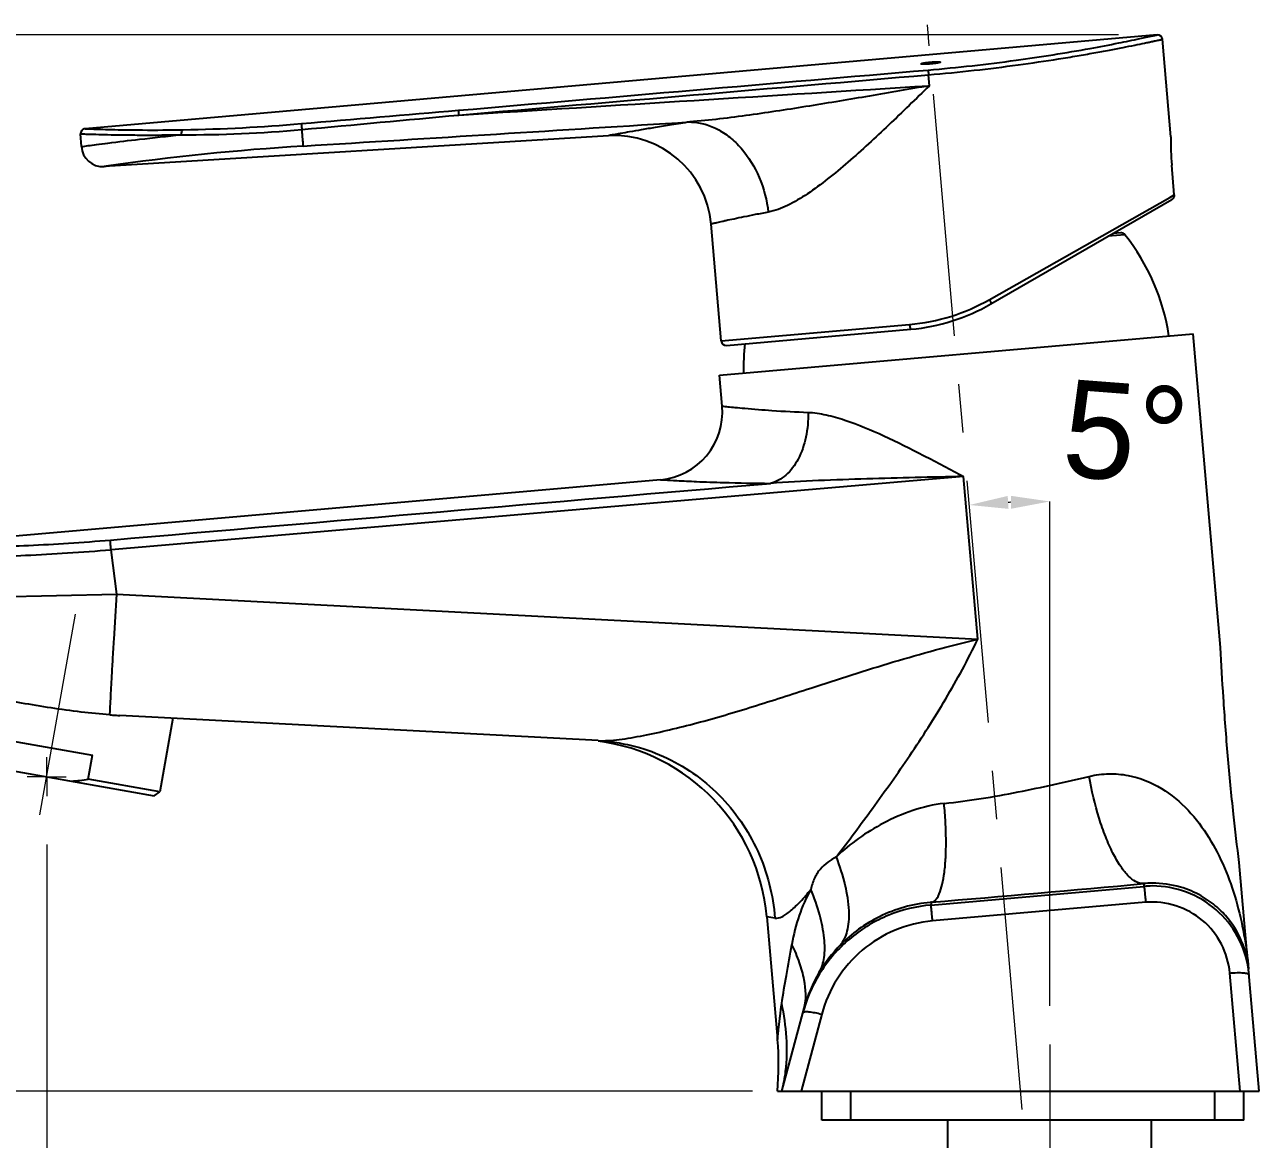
# Model space of a CAD drawing. Extents: x 0 to 790, y 0 to 579.
# Drawn here: x 391.4 to 518.6, y 219.7 to 334.5 of the extents above; entities that cross this region are included whole.
import ezdxf

# ---------------------------------------------------------------- set-up
doc = ezdxf.new("R2010")
doc.units = 0
doc.header["$LTSCALE"] = 10
doc.header["$MEASUREMENT"] = 0
doc.header["$PDMODE"] = 3
doc.header["$PDSIZE"] = -10
for name, pattern in [('ACAD_ISO04W100', [30.5, 24, -3, 0.5, -3]), ('CENTER', [2, 1.25, -0.25, 0.25, -0.25]), ('CENTER2', [28.575000000000003, 19.05, -3.175, 3.175, -3.175])]:
    doc.linetypes.add(name, pattern=pattern)
doc.layers.get('0').update_dxf_attribs({"linetype": 'CONTINUOUS'})
doc.layers.get('DEFPOINTS').update_dxf_attribs({"linetype": 'CONTINUOUS'})
doc.layers.add('BODY', color=7, linetype='CONTINUOUS')
doc.layers.add('DEF_LAYER_ASSEM_MEMBER', color=7, linetype='CONTINUOUS')
doc.layers.add('Cneter', color=1, linetype='CENTER2', lineweight=13)
doc.styles.add('Daelim Dimension', font='')
doc.styles.get('Daelim Dimension').set_extended_font_data('나눔고딕')
doc.dimstyles.new('DEFAULT', dxfattribs={"dimscale": 2, "dimtxt": 2, "dimasz": 2, "dimexe": 0, "dimexo": 2, "dimgap": 1, "dimtad": 1, "dimdec": 0, "dimzin": 9, "dimdsep": 46, "dimtxsty": 'Daelim Dimension', "dimcen": 0.5, "dimclrd": 5, "dimclre": 5, "dimclrt": 256, "dimadec": 1, "dimazin": 0, "dimtfac": 1, "dimtdec": 0, "dimtix": 1, "dimtmove": 0, "dimatfit": 3, "dimfxl": 1, "dimtolj": 1, "dimtzin": 1, "dimlwd": 9, "dimlwe": 9, "dimarcsym": 0})

# ---------------------------------------------------------------- blocks, each defined once
blk = doc.blocks.new('*D1')
at = {"color": 5, "lineweight": 9, "ltscale": 0.5, "transparency": 16777216}
for p, q in [((393.6542930603027, 250.0464243302931), (393.6542930603027, 139.1994890092159)), ((497.0245475769043, 172.4462732682814), (497.0245475769043, 139.1994890092159)), ((493.0245475769043, 139.1994890092159), (397.6542930603027, 139.1994890092159))]:
    blk.add_line(p, q, dxfattribs=at)
at = {"color": 5, "ltscale": 0.5, "transparency": 16777216}
for points in [[(397.6542930603027, 139.8661556758826), (397.6542930603027, 138.5328223425493), (393.6542930603027, 139.1994890092159)], [(493.0245475769043, 139.8661556758826), (493.0245475769043, 138.5328223425493), (497.0245475769043, 139.1994890092159)]]:
    blk.add_solid(points, dxfattribs=at)
at = {"layer": 'DEFPOINTS', "color": 0, "ltscale": 0.5, "transparency": 16777216}
for p in [(393.6542930603027, 254.0464243302931), (497.0245475769043, 176.4462732682814), (393.6542930603027, 139.1994890092159)]:
    blk.add_point(p, dxfattribs=at)
at = {"color": 7, "ltscale": 0.5, "transparency": 16777216, "insert": (445.3394203186034, 152.100776562864), "char_height": 10, "attachment_point": 2, "style": 'Daelim Dimension'}
blk.add_mtext('\\A1;103', dxfattribs=at)
blk = doc.blocks.new('*D2')
at = {"color": 5, "lineweight": 9, "ltscale": 0.5, "transparency": 16777216}
for p, q in [((504.0920257564255, 333.4865003574919), (338.8556785583496, 333.4865003574919)), ((338.8556785583496, 228.6462702165237), (338.8556785583496, 329.4865003574919)), ((466.3927268981936, 224.6462702165237), (338.8556785583496, 224.6462702165237))]:
    blk.add_line(p, q, dxfattribs=at)
at = {"color": 5, "ltscale": 0.5, "transparency": 16777216}
for points in [[(338.1890118916829, 329.4865003574919), (339.5223452250163, 329.4865003574919), (338.8556785583496, 333.4865003574919)], [(338.1890118916829, 228.6462702165237), (339.5223452250163, 228.6462702165237), (338.8556785583496, 224.6462702165237)]]:
    blk.add_solid(points, dxfattribs=at)
at = {"layer": 'DEFPOINTS', "color": 0, "ltscale": 0.5, "transparency": 16777216}
for p in [(338.8556785583496, 333.4865003574919), (508.0920257564255, 333.4865003574919), (470.3927268981936, 224.6462702165237)]:
    blk.add_point(p, dxfattribs=at)
at = {"color": 7, "ltscale": 0.5, "transparency": 16777216, "insert": (325.9686971563467, 278.0423044572462), "char_height": 10, "attachment_point": 2, "rotation": 90, "style": 'Daelim Dimension'}
blk.add_mtext('\\A1;109', dxfattribs=at)
blk = doc.blocks.new('*D3')
at = {"color": 5, "lineweight": 9, "ltscale": 0.5, "transparency": 16777216}
for p, q in [((386.6542701721194, 257.0464472184768), (362.9898071289062, 257.0464472184768)), ((362.9898071289062, 228.6462702165237), (362.9898071289062, 253.0464472184768)), ((466.3927268981936, 224.6462702165237), (362.9898071289062, 224.6462702165237))]:
    blk.add_line(p, q, dxfattribs=at)
at = {"color": 5, "ltscale": 0.5, "transparency": 16777216}
for points in [[(362.3231404622396, 253.0464472184768), (363.6564737955729, 253.0464472184768), (362.9898071289062, 257.0464472184768)], [(362.3231404622396, 228.6462702165237), (363.6564737955729, 228.6462702165237), (362.9898071289062, 224.6462702165237)]]:
    blk.add_solid(points, dxfattribs=at)
at = {"layer": 'DEFPOINTS', "color": 0, "ltscale": 0.5, "transparency": 16777216}
for p in [(362.9898071289062, 257.0464472184768), (390.6542701721194, 257.0464472184768), (470.3927268981936, 224.6462702165237)]:
    blk.add_point(p, dxfattribs=at)
at = {"color": 7, "ltscale": 0.5, "transparency": 16777216, "insert": (350.0885195752581, 240.8463587175002), "char_height": 10, "attachment_point": 2, "rotation": 90, "style": 'Daelim Dimension'}
blk.add_mtext('\\A1;32', dxfattribs=at)
blk = doc.blocks.new('*D7')
at = {"color": 5, "lineweight": 9, "ltscale": 0.5, "transparency": 16777216}
for p, q in [((390.2902661321691, 237.9681171953121), (373.1903656565568, 140.9898523007341)), ((393.6542930603028, 237.6737970719924), (393.654293060303, 139.199489009216))]:
    blk.add_line(p, q, dxfattribs=at)
for start, end in [(256.1125375357058, 258.0551454248601), (259.9999909281046, 261.942598817259), (261.944836431349, 268.0551544967557), (268.0573921108457, 270.0000000000001), (271.9448455032446, 273.887453392399)]:
    blk.add_arc((393.6542930603028, 257.0464442893396), 117.8469552801236, start, end, dxfattribs=at)
at = {"color": 5, "ltscale": 0.5, "transparency": 16777216}
for points in [[(369.3903812475036, 142.4056781852963), (369.1365990367836, 141.0967196804919), (373.1903656565568, 140.9898523007341)], [(397.6650310873123, 138.600803012097), (397.6424028687018, 139.9339443179984), (393.654293060303, 139.199489009216)]]:
    blk.add_solid(points, dxfattribs=at)
at = {"layer": 'DEFPOINTS', "color": 0, "ltscale": 0.5, "transparency": 16777216}
for p in [(393.6542930603028, 254.0464243302931), (392.7860527038574, 252.1224130998244), (390.9848594665527, 241.907348097383), (393.6542930603028, 241.6737970719923), (386.8020957986985, 139.3988677674091)]:
    blk.add_point(p, dxfattribs=at)
at = {"color": 7, "ltscale": 0.5, "transparency": 16777216, "insert": (361.4740105591508, 157.0662143220057), "char_height": 10, "attachment_point": 2, "rotation": 342.1583743082208, "style": 'Daelim Dimension'}
blk.add_mtext('\\A1;10°', dxfattribs=at)
blk = doc.blocks.new('*D4')
at = {"color": 5, "lineweight": 9, "ltscale": 0.5, "transparency": 16777216}
blk.add_line((497.0245475769044, 233.4462732682814), (497.0245475769045, 285.4092233049405), dxfattribs=at)
blk.add_arc((497.0245475769043, 190.3561786424859), 95.05304466245462, 92.41128553900758, 92.58871637014632, dxfattribs=at)
at = {"color": 5, "ltscale": 0.5, "transparency": 16777216}
for points in [[(492.7754747765786, 284.6470148309397), (492.6872405566558, 285.9774254819089), (488.7401257137095, 285.0475174966557)], [(493.0114058570557, 285.9915788499937), (493.0394603678411, 284.658540695175), (497.0245475769045, 285.4092233049405)]]:
    blk.add_solid(points, dxfattribs=at)
at = {"layer": 'DEFPOINTS', "color": 0, "ltscale": 0.5, "transparency": 16777216}
for p in [(484.4103965759277, 334.5365290055861), (491.4977024496487, 285.2484084747642), (497.0245475769044, 229.4462732682813), (494.1883277893066, 222.774306715547), (497.0245475769043, 177.4462732682814)]:
    blk.add_point(p, dxfattribs=at)
at = {"color": 7, "ltscale": 0.5, "transparency": 16777216, "insert": (504.856784452633, 292.4956345538335), "char_height": 10, "attachment_point": 5, "rotation": 355.6150379826749, "style": 'Daelim Dimension'}
blk.add_mtext('\\A1;5%%D', dxfattribs=at)
blk = doc.blocks.new('*D6')
at = {"color": 5, "lineweight": 9, "ltscale": 0.5, "transparency": 16777216}
for p, q in [((334.8556785583498, 224.6462702165237), (338.8556785583498, 224.6462702165237)), ((338.8556785583498, 184.4462732682814), (338.8556785583498, 220.6462702165237)), ((483.5245475769045, 180.4462732682815), (338.8556785583498, 180.4462732682814))]:
    blk.add_line(p, q, dxfattribs=at)
at = {"color": 5, "ltscale": 0.5, "transparency": 16777216}
for points in [[(338.1890118916831, 220.6462702165237), (339.5223452250165, 220.6462702165237), (338.8556785583498, 224.6462702165237)], [(338.1890118916831, 184.4462732682814), (339.5223452250165, 184.4462732682814), (338.8556785583498, 180.4462732682814)]]:
    blk.add_solid(points, dxfattribs=at)
at = {"layer": 'DEFPOINTS', "color": 0, "ltscale": 0.5, "transparency": 16777216}
for p in [(338.8556785583498, 224.6462702165237), (338.8556785583498, 224.6462702165237), (487.5245475769045, 180.4462732682815)]:
    blk.add_point(p, dxfattribs=at)
at = {"color": 7, "ltscale": 0.5, "transparency": 16777216, "insert": (331.5194839946874, 202.5462717424024), "char_height": 10, "attachment_point": 5, "rotation": 90, "style": 'Daelim Dimension'}
blk.add_mtext('\\A1;44', dxfattribs=at)

msp = doc.modelspace()

# ---------------------------------------------------------------- linework, layer by layer
at = {"layer": 'BODY', "color": 1, "linetype": 'ACAD_ISO04W100', "lineweight": 5}
for p, q in [((392.9597015380859, 253.1072153459181), (396.6063117980957, 273.7881769548048)), ((393.6542930603027, 257.0464472184767), (393.6542930603027, 259.0464701066603)), ((393.6542930603027, 257.0464472184767), (391.6542701721191, 257.0464472184767)), ((393.6542930603027, 257.0464472184767), (393.6542930603027, 255.0464243302931)), ((393.6542930603027, 257.0464472184767), (395.6543159484863, 257.0464472184767))]:
    msp.add_line(p, q, dxfattribs=at)
at = {"layer": 'Cneter', "linetype": 'CENTER', "ltscale": 2}
for p, q in [((494.1883277893066, 222.774306715547), (484.4103965759277, 334.5365290055861)), ((497.0245475769043, 229.4462732682814), (497.0245475769043, 177.4462732682814))]:
    msp.add_line(p, q, dxfattribs=at)
at = {"layer": 'DEF_LAYER_ASSEM_MEMBER', "color": 7, "linetype": 'Continuous'}
for p, q in [((508.0920295715332, 333.4865030656447), (397.6086769104004, 323.8204645524611)), ((509.5139770507812, 322.9704203019728), (508.6337051391602, 333.0319818864455)), ((397.2305221557617, 321.9816202531447), (397.1504173278809, 323.2913202653517)), ((451.5440711975098, 323.0975946794142), (399.5842094421387, 319.9195932756056)), ((509.8591461181641, 317.0074381242384), (509.5915451049805, 320.0661310563673)), ((490.9616813659668, 305.761840284883), (509.607593536377, 316.5270685563673)), ((463.169563293457, 301.9512552629103), (462.1165046691895, 313.9878076921095)), ((504.3389434814453, 313.0817560563673), (503.5153388977051, 313.0096964250197)), ((463.711238861084, 301.4967340837111), (482.7047920227051, 303.15845435959)), ((462.9765129089355, 298.4209970841994), (511.7900505065918, 302.6916269670119)), ((514.6187019348145, 270.3600229631056), (511.7900505065918, 302.6916269670119)), ((463.2554092407227, 295.2331690202345), (462.9765129089355, 298.4209970841994)), ((456.8921394348145, 287.6497187028517), (378.1919898986816, 280.7643503556837)), ((400.8753471374512, 275.8705744157423), (400.2850685119629, 280.4421762834181)), ((450.4960975646973, 260.7686304460158), (401.189640045166, 263.352675856172)), ((406.6470832824707, 263.06665748459), (405.3126106262207, 255.4984888444533)), ((389.9785232543945, 260.7408670793166), (398.3719520568848, 259.260878981172)), ((382.5752067565918, 258.9999918351759), (404.7333793640137, 255.0929026017775)), ((397.9378318786621, 256.7988581071486), (398.3719520568848, 259.260878981172)), ((405.3126106262207, 255.4984888444533), (397.9378318786621, 256.7988581071486)), ((404.7333793640137, 255.0929026017775), (405.3126106262207, 255.4984888444533)), ((518.6181373596191, 224.6462702165236), (516.5563468933105, 248.21265357834)), ((484.7724723815918, 243.8259195695509), (506.7335777282715, 245.7502436051955)), ((467.8585929870605, 242.6185373674025), (468.966064453125, 229.960082472383)), ((469.4152336120605, 224.6462702165236), (471.702938079834, 233.1841043840041)), ((468.9584922790527, 224.6462702165236), (518.6181373596191, 224.6462702165236)), ((473.5245475769043, 221.6462702165236), (473.5245475769043, 224.6462702165236)), ((517.0245475769043, 221.6462702165236), (517.0245475769043, 224.6462702165236)), ((517.0245475769043, 221.6462702165236), (473.5245475769043, 221.6462702165236)), ((486.5245475769043, 201.6462702165236), (486.5245475769043, 221.6462702165236)), ((507.5245475769043, 201.6462702165236), (507.5245475769043, 221.6462702165236))]:
    msp.add_line(p, q, dxfattribs=at)
at = {"layer": 'DEF_LAYER_ASSEM_MEMBER', "color": 9, "linetype": 'Continuous'}
for p, q in [((484.6241035461426, 328.2490839372267), (484.5258369445801, 329.3722757707228)), ((399.5608444213867, 319.9181665788283), (399.7700691223145, 319.948134840547)), ((509.3896026611328, 316.741332472383), (509.8591461181641, 317.0074381242384)), ((490.7923736572266, 306.20191139084), (509.3896026611328, 316.741332472383)), ((504.7743263244629, 312.8942789445509), (503.054874420166, 312.7438501725783)), ((463.169563293457, 301.9512552629103), (482.5672340393066, 303.648330153047)), ((488.1396827697754, 287.9857477555861), (400.2850685119629, 280.4421762834181)), ((489.6072196960449, 271.2117380509962), (488.1396827697754, 287.9857477555861)), ((388.2173652648926, 275.5929331193556), (400.8753471374512, 275.8705744157423)), ((400.8753471374512, 275.8705744157423), (489.6072196960449, 271.2117380509962)), ((506.7090339660645, 246.0307917008986), (506.7335777282715, 245.7502436051955)), ((506.9676399230957, 245.7004923234572), (506.9820671081543, 245.7683634172072)), ((484.8489952087402, 244.1115183244337), (484.7724723815918, 243.8259195695509)), ((506.907886505127, 244.1052240739455), (484.9467735290527, 242.1809000383009)), ((468.7007865905762, 242.4803232560744), (467.8585929870605, 242.618544996797)), ((516.6408805847168, 224.6462702165236), (515.5756912231445, 236.8214411149611)), ((473.518367767334, 232.5792688737502), (471.3927268981934, 224.6462702165236)), ((476.5245475769043, 221.6462702165236), (476.5245475769043, 224.6462702165236)), ((514.0245475769043, 221.6462702165236), (514.0245475769043, 224.6462702165236))]:
    msp.add_line(p, q, dxfattribs=at)
at = {"layer": 'DEF_LAYER_ASSEM_MEMBER', "color": 7, "linetype": 'Continuous'}
msp.add_lwpolyline([(397.6058959960938, 323.8202204118361), (397.5252304077148, 323.8064417253127), (397.3843955993652, 323.7460703263869), (397.2594184875488, 323.6349481950392), (397.1721534729004, 323.4710001359572), (397.1504058837891, 323.2915949235548)], dxfattribs=at)
for centre, radius, start, end in [((508.1356010437012, 332.988402784883), 0.4999999975, 5.000149296704554, 94.9997027781996), ((399.4265365600586, 322.1140665422072), 2.1999999875, 183.5001078587792, 273.5001076087853), ((452.1545600891113, 313.1162485490431), 9.9999990025, 5.000149296704554, 93.50010760878523), ((533.5994758605957, 322.1605142961134), 24.0991110668, 178.0740710182471, 184.9856645284121), ((504.3825187683105, 312.5836557756056), 0.5, 38.40722656343392, 95.00014156076847), ((487.501880645752, 299.200690687715), 22.042045374, 8.53947610481483, 38.40722656343392), ((480.9616813659668, 323.0823511491408), 20, 275.0001415607684, 299.9999793482349), ((463.6676597595215, 301.9948343644728), 0.5, 185.0001492967045, 275.0001415607684), ((487.501880645752, 299.200690687715), 22.042045374, 173.5654582119283, 181.4606155918264), ((456.2819938659668, 294.6231302629103), 7.000063444199999, 275.0005803311464, 4.999694829027415), ((447.9348411560059, 240.8754343400587), 19.9998584816, 4.999694829027415, 82.66853770037433), ((507.6057662963867, 235.7859262834181), 10.0024131079, 90.00393418896493, 95.00233545911742), ((507.5909614562988, 235.7747873674025), 10.0152965745, 5.004523098391703, 8.302610833067384), ((486.0878639221191, 228.8634333024611), 15.0130423733, 163.2903882158648, 164.9977056002685), ((439.0219078063965, 227.3455423722853), 30.058081312, 354.84977755096, 4.990057308898895)]:
    msp.add_arc(centre, radius, start, end, dxfattribs=at)
at = {"layer": 'DEF_LAYER_ASSEM_MEMBER', "color": 9, "linetype": 'Continuous'}
for centre, radius, start, end in [((408.2024269104004, 451.2045206437697), 128.0090593387, 269.6852633001751, 275.260842628544), ((404.5760536193848, 502.6488565812697), 178.967054326, 271.0102646463572, 274.9106319611857), ((436.1138725280762, 65.5021814714064), 257.0284261898, 93.57806579959377, 98.12905133182116), ((480.8066902160645, 323.84253639084), 20.2708012342, 274.9825895700008, 299.5125915857267), ((469.8651008605957, 507.1587137590041), 219.8896359256, 268.3119887537537, 269.5777265618586), ((119.3562049865723, 4532.428115309297), 4303.8638764001, 274.8715849064069, 275.1638353290355), ((507.6571884155273, 235.9374536882033), 10.1377719245, 90.4362620581614, 95.36664637082795), ((486.1113624572754, 229.0915979753127), 15.0728731524, 94.8040258991217, 95.22791986429448), ((485.9972648620605, 229.3241648088087), 14.8099707929, 135.5457826977886, 149.2343904569552), ((485.9229431152344, 229.3701166520705), 14.7226013148, 149.2399584285262, 164.9859421464261)]:
    msp.add_arc(centre, radius, start, end, dxfattribs=at)
for points, start_tangent, end_tangent in [([(484.4895896911621, 329.8666910539259), (493.5462493896484, 330.8767465959181), (501.1993064880371, 332.0978083024611), (504.1263771057129, 332.6540979753127), (506.3005485534668, 333.099257887422), (507.6396446228027, 333.3869776139845), (508.0920295715332, 333.4865030656447)], (0.9963539626221298, 0.08531577326133676), (0.9739791013619371, 0.2266378390961973)), ([(484.5258369445801, 329.3722757707228), (489.2370185852051, 329.8364557633986), (493.764404296875, 330.3970865617384), (497.9318618774414, 331.0127558122267), (499.830249786377, 331.3249201188673), (501.5807914733887, 331.6303705583205), (503.1670570373535, 331.9217371354689), (504.5741310119629, 332.191787184297), (505.7887229919434, 332.4336618791212), (506.7991714477539, 332.6410745988478), (507.224681854248, 332.7300943742384), (507.5956344604492, 332.8085169206252), (507.9111175537109, 332.8758005509962), (508.1703491210938, 332.9315027604689), (508.3726692199707, 332.975234449922), (508.5175552368164, 333.0066828141798), (508.5683326721191, 333.0177301774611), (508.6046333312988, 333.02564185959), (508.6337051391602, 333.0319818864455)], (0.9963501492050741, 0.08536029626838638), (0.8297524637887465, 0.5581315694677245)), ([(436.0737953186035, 325.7197260270705), (484.4895896911621, 329.8666910539259)], (0.9963495067371567, 0.08536779500856673), (0.996354139061306, 0.08531371270437126)), ([(484.4895896911621, 329.8666910539259), (484.499439239502, 329.7008585343947), (484.5258369445801, 329.3722757707228)], (-0.01990705575180758, -0.99980183493095), (0.0853192500663847, -0.9963536649042396)), ([(436.1100654602051, 325.2250589738478), (484.5258369445801, 329.3722757707228)], (0.9963490811583053, 0.08537276190331958), (0.9963537008878806, 0.0853188298502979)), ([(436.1100654602051, 325.2250589738478), (484.6241035461426, 328.2490839372267)], (0.9980640935706931, 0.06219377078864797), (0.9980617838215473, 0.06223082576144278)), ([(484.6241035461426, 328.2490839372267), (478.436408996582, 327.182982863008), (472.2537956237793, 326.1539148698439), (466.0805740356445, 325.2188181291212), (463.0008506774902, 324.8215708146681), (459.9308738708496, 324.5138010392775)], (-0.9853442492578642, -0.1705775789910741), (-0.99688847591969, -0.07882491090079272)), ([(484.6241035461426, 328.2490839372267), (480.4212455749512, 324.2008661637892), (476.224308013916, 320.3712534318556), (474.1303291320801, 318.6369928727736), (472.0473670959473, 317.1123041520705), (469.9941520690918, 315.912475050508), (468.016788482666, 315.2212671647658)], (-0.7176859444876017, -0.6963669184308939), (-0.9830524247234812, -0.1833246580394584)), ([(419.8963661193848, 324.3387522111525), (436.0737953186035, 325.7197260270705)], (0.9964025728207893, 0.08474616732402729), (0.9963495033283541, 0.08536783479357012)), ([(419.9396171569824, 323.7346948991408), (436.1100654602051, 325.2250589738478)], (0.9958159991999003, 0.09138104692716241), (0.99574251663379, 0.09217830855361997)), ([(420.073371887207, 322.0296015153517), (459.9308738708496, 324.5138010392775)], (0.9980642618885999, 0.06219106962229182), (0.9980623488380578, 0.06222176332971747)), ([(436.0737953186035, 325.7197260270705), (436.0835914611816, 325.5543589006056), (436.1100654602051, 325.2250589738478)], (-0.02302048802965767, -0.9997349934512028), (0.08537310959139034, -0.9963490513663856)), ([(459.9308738708496, 324.5138010392775), (458.0464859008789, 324.2179560075392), (456.3745765686035, 323.9446253190627), (454.9306831359863, 323.7003549943556), (453.7287101745605, 323.4912104020705), (452.7806053161621, 323.3225244889845), (452.4049034118652, 323.254775465547), (452.0961112976074, 323.1987070451369), (451.8550910949707, 323.1547006974806), (451.6824493408203, 323.1230463395705), (451.5787010192871, 323.1039728532423), (451.5440711975098, 323.0975946794142)], (-0.9884139735971615, -0.1517821359642491), (-0.9982130174363975, 0.0597559354417849)), ([(459.9308738708496, 324.5138010392775), (461.3440208435059, 324.3240427384962), (462.7294006347656, 323.7940058122267), (464.0381126403809, 322.9421839128127), (465.224925994873, 321.7983011613478), (467.072566986084, 318.8027338395705), (468.016788482666, 315.2212671647658)], (0.9999325210311262, -0.01161694384665891), (0.1169808736277701, -0.9931341677765818)), ([(397.1504020690918, 323.2915949235548), (397.1943702697754, 323.2900080094923), (397.326099395752, 323.2853159318556), (397.5450477600098, 323.2777170549025), (397.8503608703613, 323.2675318132033), (398.2408103942871, 323.2552179704298), (398.7148399353027, 323.2413248429884), (399.9059028625488, 323.2116007218947), (401.404972076416, 323.1847299943556), (403.18896484375, 323.1681284318556), (405.2306251525879, 323.1697229753127), (407.4990272521973, 323.1973947892775)], (0.9757868465094751, -0.2187236388209884), (0.9998338339175871, 0.01822922251932384)), ([(397.230640411377, 321.9797586808791), (397.9232215881348, 322.0725550065627), (398.7790794372559, 322.1850962052931), (399.9590339660645, 322.3363870988478), (403.2156867980957, 322.73071998459), (407.4990272521973, 323.1973947892775)], (0.9929847259789925, 0.1182426909894444), (0.994832162518952, 0.101533090260593)), ([(397.6058921813965, 323.8202204118361), (397.7775993347168, 323.8136591325392), (397.9915657043457, 323.8057016740431), (398.2899475097656, 323.7950281510939), (399.1349449157715, 323.7674250016798), (400.2994995117188, 323.7357782731642), (401.7657356262207, 323.7064813981642), (403.5113906860352, 323.687018812715), (407.7316703796387, 323.7096247087111)], (0.9955845092455059, -0.09386951022768339), (0.9998539966100879, 0.01708758212371069)), ([(407.7316703796387, 323.7096247087111), (407.559871673584, 323.5366358171095), (407.4990234375, 323.1973947892775)], (-0.9706459001815481, -0.2405130692098714), (0.03066432725062321, -0.9995297389444032)), ([(419.8963661193848, 324.3387522111525), (419.8984031677246, 324.270873488008), (419.9074859619141, 324.1301569352736), (419.9396171569824, 323.7346948991408)], (-0.06430912860171613, -0.9979300255922195), (0.08900918317545597, -0.996030805402342)), ([(419.9396171569824, 323.7346948991408), (419.9833335876465, 323.0908731828322), (420.0226669311523, 322.5596079240431), (420.0537147521973, 322.1936487565627), (420.073371887207, 322.0296015153517)], (0.06531349205902848, -0.9978647943258923), (0.2301174204961091, -0.9731628706358546)), ([(468.016788482666, 315.2212671647658), (466.6797370910645, 314.9651865373244), (465.4987373352051, 314.7275766740431), (464.4829788208008, 314.5146402726759), (463.6404609680176, 314.3320078263869), (463.286319732666, 314.2536157975783), (462.9779014587402, 314.1845545182814), (462.7158470153809, 314.1253046403517), (462.5006828308105, 314.0762628923048), (462.3328742980957, 314.0377649675002), (462.2127456665039, 314.0100702653517), (462.1706581115723, 314.0003427873244), (462.1405792236328, 313.9933847795119), (462.1225242614746, 313.9892038713087), (462.1165046691895, 313.9878076921095)], (-0.9830679778479542, -0.1832412369799286), (-0.7563259375760044, -0.654194983280809)), ([(490.7923736572266, 306.20191139084), (490.8765144348145, 306.0422281633009), (490.9379234313965, 305.9034342179884), (490.9675636291504, 305.8055643449416), (490.9616813659668, 305.761840284883)], (0.4912279054469731, -0.871031081483422), (-0.8660162512660224, -0.5000158522918503)), ([(482.5672340393066, 303.648330153047), (482.5910606384277, 303.4585947404494), (482.6255722045898, 303.2984842668166), (482.6655540466309, 303.1933130632033), (482.7047920227051, 303.15845435959)], (0.08715576982182184, -0.9961946957230629), (0.9961946980962554, 0.08715574269611026)), ([(463.2554092407227, 295.2331690202345), (463.8478698730469, 295.1717371354689), (464.5805397033691, 295.0994333634962), (465.5921363830566, 295.0062326799025), (468.3946113586426, 294.7886042008986), (472.1157493591309, 294.5927042375197)], (0.9916516013472982, -0.128946118768032), (0.9992690406701251, -0.0382280572120529)), ([(472.1157913208008, 294.5926966081252), (471.887264251709, 292.0365290055861), (471.0828056335449, 289.7742456803908), (469.8113059997559, 288.1118692765822), (468.2448081970215, 287.2750543962111)], (0.02964347276806632, -0.9995605356966876), (-0.9749153020254236, -0.2225761754471421)), ([(472.1157493591309, 294.5927042375197), (473.9744148254395, 294.3395075212111), (475.917667388916, 293.7960962663283), (479.9302177429199, 292.1725611100783), (484.0194244384766, 290.1588663468947), (488.1396827697754, 287.9857477555861)], (0.9992694700235145, -0.03821683240307278), (0.88270345890222, -0.4699304242566731)), ([(456.8921394348145, 287.6497187028517), (457.316463470459, 287.6252741227736), (458.5744781494141, 287.5576090226759), (460.6220588684082, 287.4628061662306), (463.3882865905762, 287.3644861589064)], (0.9991940609629221, -0.04014011131554804), (0.999567046570047, -0.02942311015568444)), ([(488.1397590637207, 287.9848932633986), (483.1547317504883, 287.8694223771681), (478.1737251281738, 287.7344660173048), (473.2007293701172, 287.5541452775587), (468.2448463439941, 287.274779738008)], (-0.9997828359975371, -0.02083940605491896), (-0.9972869203746427, -0.0736124884082934)), ([(378.1919860839844, 280.7643427262892), (378.2986717224121, 280.7618631730666), (378.6148872375488, 280.754531324922), (379.1388359069824, 280.7434992204298), (379.8646812438965, 280.7303842912306), (380.7861137390137, 280.7174906144728), (381.8937530517578, 280.7074808488478), (384.6260643005371, 280.7088693986525), (387.9569435119629, 280.7605814347853), (391.7639656066895, 280.8879846940627), (395.9017219543457, 281.1094202409377), (400.2113723754883, 281.4332804093947)], (0.9961953056665914, 0.08714879785657706), (0.9965575101394095, 0.08290433634461389)), ([(400.2851448059082, 280.4413217912306), (400.2314300537109, 281.1062464128127), (400.2160301208496, 281.3280863175978), (400.2113647460938, 281.4333795915236)], (-0.08526756335311543, 0.9963580895640997), (0.02452698563955296, 0.999699168237844)), ([(377.2837066650391, 279.6811746965041), (377.3947639465332, 279.6789545426955), (377.7267761230469, 279.6730188737502), (378.2763862609863, 279.6642450700392), (379.0380706787109, 279.6543344865431), (380.0042304992676, 279.6454920182814), (381.1653480529785, 279.6404261003127), (384.0254936218262, 279.6538843522658), (387.5087547302246, 279.7204279313673), (391.4827651977539, 279.8641046891798), (395.7964897155762, 280.1024622331252), (400.2850685119629, 280.4421762834181)], (0.9932832912417853, -0.1157078361213579), (0.9963099308841614, 0.08582844296384176)), ([(400.1662788391113, 263.4184564958205), (400.1781120300293, 263.7486795793166), (400.2155227661133, 264.5186609635939), (400.2772903442383, 265.7006830583205), (400.3612480163574, 267.2517847428908), (400.4656867980957, 269.1149439225783), (400.5885276794434, 271.2236551652541), (400.8750648498535, 275.8662866960158)], (-0.009823804756100792, 0.9999517452657973), (0.064538148606647, 0.9979152405762858)), ([(472.384937286377, 266.1839136491408), (480.9015731811523, 268.8709329972853), (489.6073341369629, 271.2138819108595)], (0.9509501819296019, 0.3093440665150327), (0.9731039144387014, 0.2303666028400745)), ([(475.0327491760254, 248.7860178361525), (478.7520790100098, 253.7884897599806), (482.6005821228027, 259.242812574922), (486.3000640869141, 265.0650171647658), (489.6072196960449, 271.2117380509962)], (0.604572662708074, 0.796549995609861), (0.4362535227937073, 0.8998237960012396)), ([(450.4960975646973, 260.7686304460158), (451.5080451965332, 260.7771829972853), (452.6396560668945, 260.882201613008), (455.1408805847168, 261.2943491349806), (457.840259552002, 261.8830866227736), (460.651611328125, 262.5912165055861), (466.444709777832, 264.2794260392775), (472.384937286377, 266.1839136491408)], (0.9986295876239611, -0.05233494742518997), (0.9509501819293005, 0.3093440665159595)), ([(450.4960861206055, 260.7686380754103), (457.2046241760254, 259.1405100236525), (462.924388885498, 255.1739725480666), (466.926685333252, 249.3741526017775), (468.7007789611816, 242.4803232560744)], (0.9986295588528533, -0.05233549641835522), (0.07785972625247187, -0.9969643238490986)), ([(486.1287040710449, 254.287490309297), (493.768180847168, 255.4780725846877), (501.0913124084473, 257.0859674821486)], (0.994474472138202, 0.1049786848147986), (0.9734482499756726, 0.22890719652143)), ([(506.7090187072754, 246.0307917008986), (505.1513710021973, 246.8023905168166), (504.7433853149414, 247.2555155168166), (504.3357048034668, 247.80542701584), (503.5369987487793, 249.173835218965), (502.7859077453613, 250.8551401506056), (502.1112899780273, 252.784804762422), (501.0913047790527, 257.0860132585158)], (-0.9981007772749689, -0.06160225972399793), (-0.1687567906438191, 0.9856577223415836)), ([(501.0913124084473, 257.0859674821486), (503.1331443786621, 257.3445581803908), (505.0883293151855, 257.1795038591017), (508.5275802612305, 255.8407663713087), (511.273365020752, 253.5959619889845), (513.4041786193848, 250.8013147721877), (516.2164344787598, 244.3035349259962), (517.5175819396973, 237.2256388078322)], (0.9734435700581316, 0.2289270973748615), (0.08718905128462605, -0.9961917834112501)), ([(486.1287040710449, 254.287490309297), (479.8788871765137, 252.2536844621291), (475.0327491760254, 248.7860178361525)], (-0.994475753428273, -0.1049665463053305), (-0.7159631220790618, -0.6981381008244734)), ([(484.8490257263184, 244.1115183244337), (485.2731513977051, 244.3565287004103), (485.4657325744629, 244.6188883195509), (485.6426696777344, 244.9713816056837), (485.9433898925781, 245.9327005754103), (486.1640281677246, 247.2039636979689), (486.2961158752441, 248.7370523820509), (486.3346710205078, 250.4733805070509), (486.2781219482422, 252.3476709733595), (486.1287231445312, 254.287490309297)], (0.9922908295749644, 0.123931067700674), (-0.09920789382694817, 0.9950667283164587)), ([(475.0332450866699, 248.7862772355666), (474.1489143371582, 248.2403940568556), (473.379207611084, 247.5293802629103), (472.7809257507324, 246.5969385514845), (472.4068946838379, 245.4265818009962)], (-0.8847191018037264, -0.4661245658658293), (-0.2202884076547617, -0.9754347838030637)), ([(475.4260368347168, 239.6964563737502), (476.155834197998, 241.1199716935744), (476.3165054321289, 242.0997385392775), (476.3357353210449, 243.2324747453322), (475.9510040283203, 245.8599924455275), (475.0332450866699, 248.7862772355666)], (0.6907656297487977, 0.7230787265282715), (-0.3617030161047406, 0.9322933702117235)), ([(506.7335777282715, 245.7502436051955), (506.7370185852051, 245.7414469133009), (506.7417526245117, 245.7177500138869), (506.747730255127, 245.6793512712111), (506.7549171447754, 245.6264643083205), (506.7726707458496, 245.4790644059767), (506.794490814209, 245.2799143205275), (506.819709777832, 245.0351480851759), (506.8475799560547, 244.751960218965), (506.907886505127, 244.1052240739455)], (0.9095914780764167, -0.4155037220179379), (0.08998184234415317, -0.9959434060469261)), ([(517.5175819396973, 237.2256388078322), (516.907543182373, 239.8387827287306), (515.416675567627, 242.4046091447462), (514.2280158996582, 243.6343607316603), (512.6312980651855, 244.7641825090041), (510.485164642334, 245.6718668351759), (507.5800285339355, 246.0749353776564)], (-0.08724051583643408, 0.996187277772906), (-0.9999710543808998, -0.007608574133933493)), ([(468.7007865905762, 242.4803232560744), (469.4276237487793, 242.6262354264845), (469.8537139892578, 242.8748697648634), (470.3145790100098, 243.2264780412306), (471.3198204040527, 244.1901468644728), (472.4072036743164, 245.4274057756056)], (0.9868083148325032, -0.1618930195451163), (0.6386779460779708, 0.7694741588861997)), ([(472.4072036743164, 245.4274057756056), (471.2001342773438, 242.7617639909377), (470.4486808776855, 239.7519678483595)], (-0.504994962117912, -0.8631222904290728), (-0.1695358468005535, -0.9855240213458114)), ([(473.2713851928711, 236.8995966325392), (473.7611885070801, 238.4074243913283), (473.7764701843262, 240.4082483659377), (473.3166542053223, 242.7917169938673), (472.406795501709, 245.4268259416212)], (0.5049414558552936, 0.8631535936081924), (-0.3815918287528707, 0.9243309343676862)), ([(484.7379493713379, 244.1017679582228), (479.4746589660645, 242.6233057389845), (475.4257392883301, 239.6961511979689)], (-0.995840155931763, -0.09111741783985083), (-0.700358240203191, -0.7137915209495624)), ([(484.9467735290527, 242.1809000383009), (484.8864860534668, 242.8275217424025), (484.8586196899414, 243.1106409440627), (484.8334007263184, 243.3554224382033), (484.811580657959, 243.5546183000197), (484.7938194274902, 243.7020868669142), (484.7866287231445, 243.7549967179884), (484.780647277832, 243.7934183488478), (484.7759132385254, 243.8171228776564), (484.7724723815918, 243.8259195695509)], (-0.08998184235170213, 0.995943406046244), (-0.90959147806042, 0.4155037220529567)), ([(515.5756912231445, 236.8214411149611), (514.7067108154297, 239.7973093400587), (512.7732963562012, 242.2384104142775), (510.0292854309082, 243.7480005632033), (506.907886505127, 244.1052240739455)], (-0.09289534968922451, 0.9956758779874688), (-0.9964445431366532, -0.08425124600376323)), ([(484.9467735290527, 242.1809000383009), (481.0807838439941, 241.2294229875197), (477.6945381164551, 239.1607965837111), (475.0986328125, 236.182998121797), (473.518367767334, 232.5792688737502)], (-0.9961777992798124, -0.08734868185628127), (-0.2588781193432218, -0.9659099954578152)), ([(469.4014892578125, 233.6719354997267), (469.8869667053223, 236.5817789445509), (470.4486808776855, 239.7519678483595)], (0.1462775343915728, 0.9892435913021232), (0.1697221686767317, 0.9854919509867481)), ([(471.702938079834, 233.1841043840041), (471.718807220459, 236.1221613298048), (471.2398567199707, 237.8704523454298), (470.4486808776855, 239.7519678483595)], (0.2588190458165733, 0.9659258260977386), (-0.4378426930612793, 0.8990515981482078)), ([(515.5756912231445, 236.8214411149611), (516.3312950134277, 236.8596186051955), (516.9737510681152, 236.8402170549025), (517.4077568054199, 236.7661814103712), (517.5246276855469, 236.7117304216017), (517.5680809020996, 236.6484598527541)], (0.9964195134867465, 0.0845467512257889), (0.08715574275248185, -0.9961946980913235)), ([(468.966064453125, 229.960082472383), (468.9748992919922, 230.0525278459181), (468.9857902526855, 230.1631006608595), (469.0005760192871, 230.3120798478712), (469.0404777526855, 230.7065119157423), (469.0922508239746, 231.1994013200392), (469.1544189453125, 231.7610391984572), (469.2264366149902, 232.3698725114455), (469.4014892578125, 233.6719354997267)], (-0.08713237174237214, 0.9961967425135204), (0.1462484096587427, 0.9892478974818641)), ([(469.4151916503906, 224.6461099992384), (469.8060874938965, 226.6836389909377), (469.4014778137207, 233.6718439469923)], (0.2588210843694889, 0.9659252798668239), (-0.2082458408899912, 0.9780765152849855)), ([(471.5865287780762, 232.749648512422), (471.638069152832, 232.8016962419142), (471.7577362060547, 232.8331980119337), (472.181957244873, 232.8303064714064), (472.7982215881348, 232.7414774308791), (473.5183792114258, 232.5793070207228)], (0.2588190451324032, 0.9659258262810613), (0.9678532510477482, -0.2515155749378249))]:
    msp.add_spline(points, degree=3, dxfattribs=dict(at, start_tangent=start_tangent, end_tangent=end_tangent))
at = {"layer": 'DEF_LAYER_ASSEM_MEMBER', "color": 40, "linetype": 'Continuous'}
for points, start_tangent, end_tangent in [([(483.759578704834, 330.50171607834), (483.773380279541, 330.5199503312697), (483.8166923522949, 330.5399011979689), (483.8893852233887, 330.5614847550978), (483.9888191223145, 330.5838159928908), (484.1109352111816, 330.6060633073439), (484.2523918151855, 330.6277384172072), (484.5769081115723, 330.6670908341994), (484.9234733581543, 330.6973261247267), (485.2485313415527, 330.7146906266798), (485.5156364440918, 330.7169794450392), (485.6160087585449, 330.7121805558791), (485.6900482177734, 330.7035517106642), (485.7354583740234, 330.6914743791212), (485.7519645690918, 330.67603248459)], (-0.08715574258872846, 0.9961946981056501), (0.08715574286501836, -0.9961946980814779)), ([(485.7519645690918, 330.67603248459), (485.7381706237793, 330.6576227555861), (485.694881439209, 330.6371836076369), (485.6222114562988, 330.6148371110548), (485.5228157043457, 330.5915827165236), (485.4007606506348, 330.5683512101759), (485.2593727111816, 330.5457682023634), (484.9350395202637, 330.5052027116408), (484.5886077880859, 330.474990309297), (484.2635154724121, 330.4588693986525), (483.9962043762207, 330.4584650407423), (483.8957176208496, 330.4641794572462), (483.8215751647949, 330.4735483537306), (483.7761077880859, 330.4860987077345), (483.759578704834, 330.50171607834)], (0.0871557427821263, -0.9961946980887301), (-0.0871557429159742, 0.9961946980770199))]:
    msp.add_spline(points, degree=3, dxfattribs=dict(at, start_tangent=start_tangent, end_tangent=end_tangent))
at = {"layer": 'DEF_LAYER_ASSEM_MEMBER', "color": 7, "linetype": 'Continuous'}
for points, start_tangent, end_tangent in [([(509.8591461181641, 317.0074381242384), (509.8033866882324, 316.7306665788283), (509.607593536377, 316.5270685563673)], (0.08715665136027292, -0.9961946185980248), (-0.8660245415808863, -0.5000014933773855)), ([(400.2113723754883, 281.4332804093947), (468.2447929382324, 287.2750467668166)], (0.9963308693714222, 0.08558503804746537), (0.9963366452193884, 0.0855177723808031)), ([(516.5563468933105, 248.21265357834), (515.9591178894043, 253.1835016618361), (515.3781547546387, 259.2034983049025), (514.9240226745605, 265.2224878678908), (514.6187019348145, 270.3600229631056)], (-0.1310943406764859, 0.9913698975874735), (-0.05293347672679394, 0.9985980407759741)), ([(400.1662940979004, 263.4184564958205), (397.1986694335938, 263.7070993791212), (394.1009559631348, 264.1315454850783), (391.0664253234863, 264.6425394425978), (389.6323661804199, 264.9118875871291), (388.2834739685059, 265.1799921403517), (387.0404586791992, 265.4390253434767), (385.9221229553223, 265.6814493547072), (384.9454231262207, 265.9001917253127), (384.1252250671387, 266.0888056169142), (383.7777404785156, 266.1700510392775), (383.4738693237305, 266.2417444596877), (383.214786529541, 266.3033365617384), (383.001392364502, 266.3544000993361), (382.8345527648926, 266.3945307145705), (382.7149810791016, 266.4233850846877), (382.6730308532715, 266.4335321794142), (382.6430206298828, 266.440795363008), (382.6249885559082, 266.4451746354689), (382.618968963623, 266.4466394792189)], (-0.9972988632986377, 0.07345050893795851), (0.1736481776617286, 0.9848077530131253)), ([(400.1662788391113, 263.4184564958205), (400.4264869689941, 263.399794996797), (401.189640045166, 263.352675856172)], (0.9972973084327642, -0.07347161760002356), (0.9986295347562834, -0.05233595621032592)), ([(396.1957817077637, 256.5983118425002), (397.9378318786621, 256.7988581071486)], (0.9987017637924044, 0.05093905179663648), (0.9850054858139433, 0.1725230214100067)), ([(517.5012893676758, 237.2210153947462), (516.383602142334, 240.5722345719923), (514.1641807556152, 243.3338999162306), (511.110279083252, 245.1531290422072), (507.6050987243652, 245.78833717209)], (-0.1443774168704506, 0.989522693776053), (-0.9999999992966516, -3.750595894233428e-05)), ([(484.7724723815918, 243.8259195695509), (480.4228019714355, 242.7741007218947), (476.585521697998, 240.4922937760939), (473.5969314575195, 237.1950144181837), (471.7087669372559, 233.1800226579298)], (-0.9961823690598376, -0.0872965496129687), (-0.2875150989006667, -0.9577761053107036))]:
    msp.add_spline(points, degree=3, dxfattribs=dict(at, start_tangent=start_tangent, end_tangent=end_tangent))

# ---------------------------------------------------------------- dimensions: what is measured, and where the dimension line sits
at = {"color": 5, "ltscale": 0.5}
for base, p1, p2, angle, picture, middle in [((338.8556785583496, 333.4865003574919), (470.3927268981934, 224.6462702165236), (508.0920257564253, 333.4865003574918), 90, '*D2', (338.8556785583496, 278.0423044572462)), ((362.9898071289062, 257.0464472184768), (470.3927268981934, 224.6462702165236), (390.6542701721191, 257.0464472184767), 90, '*D3', (362.9898071289062, 240.8463587175002)), ((393.6542930603027, 139.1994890092159), (497.0245475769043, 176.4462732682814), (393.6542930603027, 254.0464243302931), 180, '*D1', (445.3394203186034, 139.1994890092159))]:
    dim = msp.add_linear_dim(base=base, p1=p1, p2=p2, angle=angle, dimstyle='DEFAULT', override={"dimtxt": 5, "dimdec": 0, "dimclrd": 5, "dimclre": 5, "dimclrt": 7}, dxfattribs=at)
    dim.commit()
    dim.dimension.update_dxf_attribs({"geometry": picture, "text_midpoint": middle, "dimtype": 128})
dim = msp.add_angular_dim_2l(base=(491.4977024496487, 285.2484084747642), line1=((494.1883277893066, 222.774306715547), (484.4103965759277, 334.5365290055861)), line2=((497.0245475769043, 229.4462732682814), (497.0245475769043, 177.4462732682814)), text='5%%D', dimstyle='DEFAULT', override={"dimtxt": 5, "dimdec": 0, "dimclrd": 5, "dimclre": 5, "dimclrt": 7}, dxfattribs=at)
dim.commit()
dim.dimension.update_dxf_attribs({"geometry": '*D4', "text_midpoint": (504.2920502187609, 285.1309891405987), "dimtype": 130})
dim = msp.add_angular_dim_2l(base=(386.8020957986985, 139.3988677674091), line1=((390.9848594665527, 241.907348097383), (392.7860527038574, 252.1224130998244)), line2=((393.6542930603027, 254.0464243302931), (393.6542930603027, 241.6737970719923)), dimstyle='DEFAULT', override={"dimtxt": 5, "dimclrd": 5, "dimclre": 5, "dimclrt": 7, "dimadec": 0}, dxfattribs=at)
dim.commit()
dim.dimension.update_dxf_attribs({"geometry": '*D7', "text_midpoint": (357.5475237062376, 144.8670964769736), "dimtype": 162})
dim = msp.add_linear_dim(base=(338.8556785583498, 224.6462702165237), p1=(487.5245475769043, 180.4462732682814), p2=(338.8556785583497, 224.6462702165236), angle=90, dimstyle='DEFAULT', override={"dimtxt": 5, "dimdec": 0, "dimclrd": 5, "dimclre": 5, "dimclrt": 7}, dxfattribs=at)
dim.commit()
dim.dimension.update_dxf_attribs({"geometry": '*D6', "text_midpoint": (331.5194839946874, 202.5462717424024)})

doc.saveas('drawing.dxf')
